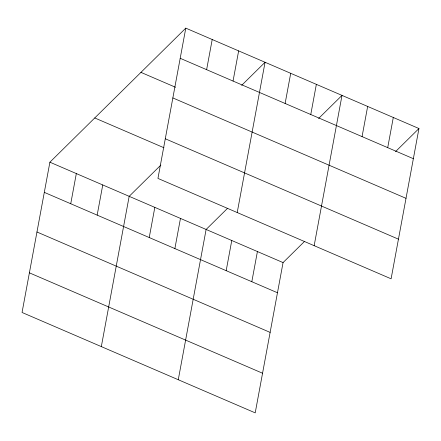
<?xml version="1.0" encoding="UTF-8"?>
<svg xmlns="http://www.w3.org/2000/svg" width="441" height="441" viewBox="0 0 441 441"><rect width="100%" height="100%" fill="white"/><g stroke="black" fill="none" stroke-linecap="round" stroke-linejoin="round"><path stroke-width="0.66" d="M185.788 28.136L157.939 178.412L391.101 278.806L418.95 128.529L185.788 28.136L49.899 162.194L22.05 312.471L255.212 412.864L283.061 262.588L304.51 241.431M70.736 203.742L76.326 173.572M97.163 215.12L102.753 184.955M101.325 346.604L129.174 196.333L160.86 165.072M149.234 237.539L154.824 207.375M206.625 69.678L212.215 39.514M174.879 248.581L180.474 218.416M233.046 81.056L238.642 50.891M178.269 379.734L206.118 229.463L227.567 208.301M226.178 270.669L231.768 240.505M237.214 212.545L265.063 62.269L241.668 85.35M251.822 281.711L257.417 251.546M285.123 103.475L290.713 73.311M310.767 114.522L316.357 84.352M314.157 245.676L342.007 95.399L318.611 118.48M362.067 136.605L367.656 106.441M387.711 147.652L393.3 117.482M395.555 151.61L418.95 128.529M180.198 58.3L413.36 158.694M140.949 72.374L175.551 87.274M172.855 97.935L406.012 198.329M165.281 138.772L398.443 239.165M94.743 117.956L163.953 147.757M49.899 162.194L283.061 262.588M44.309 192.364L277.472 292.758M36.967 231.999L270.124 332.393M29.398 272.836L262.555 373.229"/></g></svg>
